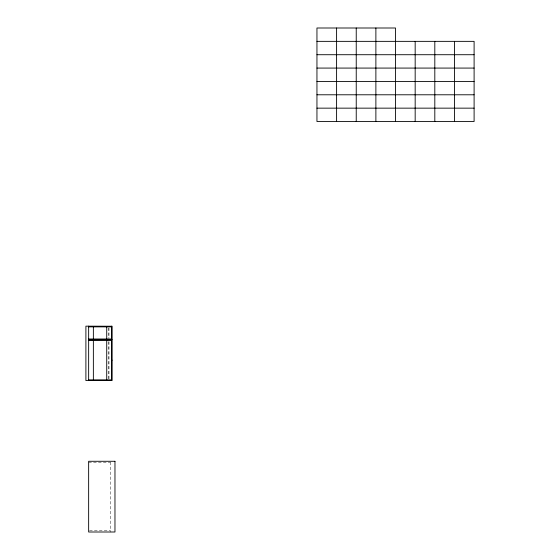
<?xml version="1.0" encoding="UTF-8"?>
<svg xmlns="http://www.w3.org/2000/svg" width="560" height="560" viewBox="0 0 560 560"><rect width="100%" height="100%" fill="white"/><g stroke="black" fill="none" stroke-linecap="round" stroke-linejoin="round"><path stroke-width="0.42" stroke-dasharray="2.8 2.1" d="M88.648 462.693L110.257 462.693M89.516 530.586L110.257 530.586M110.257 462.154L110.257 532M108.997 327.887L108.997 338.247M108.997 341.705L108.997 378.847M108.29 327.887L108.29 338.247M108.29 341.705L108.29 378.847"/><path stroke-width="0.84" d="M316.953 41.356L474.103 41.356L474.103 121.506L316.953 121.506L316.953 28L395.528 28L395.528 121.506M316.953 54.719L474.103 54.719M316.953 68.075L474.103 68.075M316.953 81.431L474.103 81.431M316.953 94.787L474.103 94.787M316.953 108.15L474.103 108.15M88.648 326.865L111.433 326.865M88.648 339.003L111.433 339.003M88.648 339.71L112.14 339.633L112.14 326.235L85.897 326.158L85.897 380.569L112.14 380.492L112.14 360.22L111.433 360.22M111.433 339.794L112.14 339.794L112.14 360.066L111.433 360.066M88.648 340.417L111.433 340.417M88.648 379.862L111.433 379.862M454.461 41.356L454.461 121.506M434.812 41.356L434.812 121.506M415.17 41.356L415.17 121.506M375.879 28L375.879 121.506M356.237 28L356.237 121.506M336.595 28L336.595 121.506M111.433 326.158L111.433 380.569M106.722 326.865L106.722 339.003M106.722 340.417L106.722 379.862M93.366 326.865L93.366 339.003M93.366 340.417L93.366 379.862M88.648 326.158L88.648 380.569M114.968 461.279L88.648 461.279L88.648 532L114.968 532L114.968 461.279"/></g></svg>
